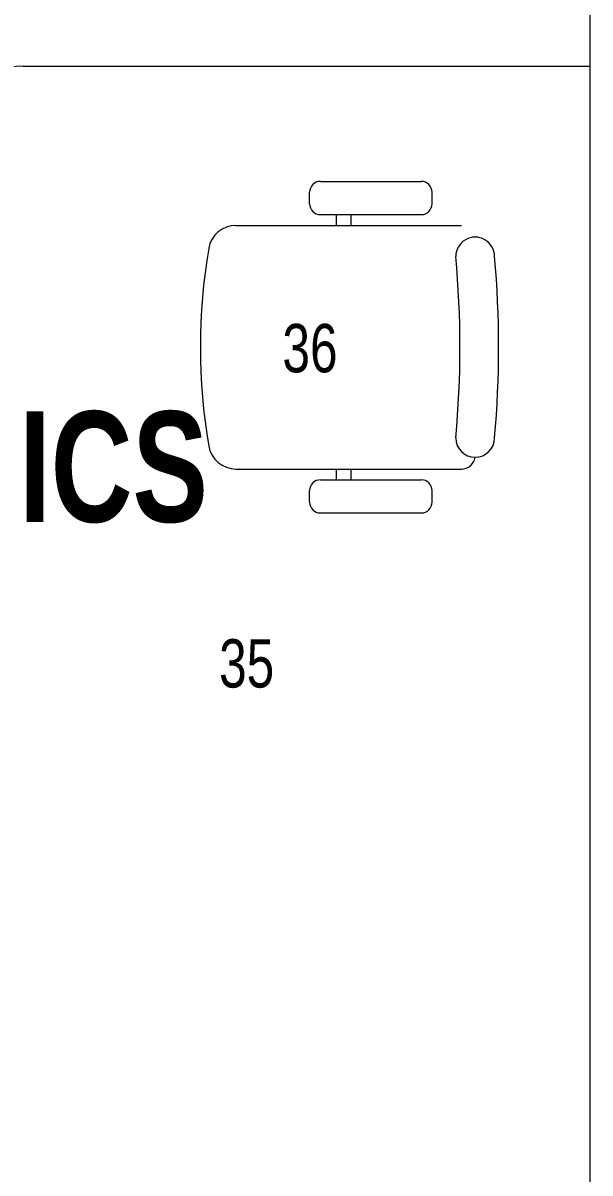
# Model space of a CAD drawing. Header units: millimetres. Extents: x -2143172 to 5255, y -610845 to 279739.
# Drawn here: x -1231917 to -1230891, y -26491 to -24409 of the extents above; entities that cross this region are included whole.
import ezdxf

# ---------------------------------------------------------------- set-up
doc = ezdxf.new("R2010")
doc.units = ezdxf.units.MM
doc.header["$LTSCALE"] = 30
doc.layers.get('0').update_dxf_attribs({"lineweight": 5})
for name, color, linetype, lineweight in [('72_EGR_BASE_TEXT', 7, 'Continuous', 5), ('72_EGR_EQP_TAG', 142, 'Continuous', 5), ('LOADING', 163, 'Continuous', 5), ('NEW', 1, 'Continuous', 5), ('Walls', 32, 'Continuous', 5)]:
    doc.layers.add(name, color=color, linetype=linetype, lineweight=lineweight)
doc.styles.add('X3G_ENTITY_257CFD', font='swisscl.ttf', dxfattribs={"height": 200})
doc.styles.add('X3G_ENTITY_9EC9', font='swisscl.ttf', dxfattribs={"height": 0.2})

# ---------------------------------------------------------------- blocks, each defined once
blk = doc.blocks.new('*X39')
at = {"color": 0}
for p, q in [((5, 3), (5, 3)), ((5, 3), (5, 3)), ((5, 3), (5, 3)), ((5, 3), (5, 3)), ((5, 3), (5, 3)), ((5, 3), (5, 3)), ((5, 3), (5, 3)), ((5, 3), (5, 3)), ((5, 3), (5, 3)), ((5, 3), (5, 3)), ((5, 3), (5, 3)), ((5, 3), (5, 3)), ((5, 3), (5, 3)), ((5, 3), (5, 3)), ((5, 3), (5, 3)), ((5, 3), (5, 3)), ((5, 3), (5, 3)), ((5, 3), (5, 3)), ((5, 3), (5, 3)), ((5, 3), (5, 3)), ((5, 3), (5, 3)), ((5, 3), (5, 3)), ((5, 3), (5, 3)), ((5, 3), (5, 3)), ((5, 3), (5, 3)), ((5, 3), (5, 3)), ((5, 3), (5, 3)), ((5, 3), (5, 3)), ((5, 3), (5, 3)), ((5, 3), (5, 3)), ((5, 3), (5, 3)), ((5, 3), (5, 3)), ((5, 3), (5, 3)), ((5, 3), (5, 3)), ((5, 3), (5, 3)), ((5, 3), (5, 3)), ((5, 3), (5, 3)), ((5, 3), (5, 3)), ((5, 3), (5, 3)), ((5, 3), (5, 3)), ((5, 3), (5, 3)), ((5, 3), (5, 3)), ((5, 3), (5, 3)), ((5, 3), (5, 3)), ((5, 3), (5, 3)), ((5, 3), (5, 3)), ((5, 3), (5, 3)), ((5, 3), (5, 3)), ((5, 3), (5, 3)), ((5, 3), (5, 3)), ((5, 3), (5, 3)), ((5, 3), (5, 3)), ((5, 3), (5, 3)), ((5, 3), (5, 3)), ((5, 3), (5, 3)), ((5, 3), (5, 3)), ((5, 3), (5, 3)), ((5, 3), (5, 3)), ((5, 3), (5, 3)), ((5, 3), (5, 3)), ((5, 3), (5, 3)), ((5, 3), (5, 3)), ((5, 3), (5, 3)), ((5, 3), (5, 3)), ((5, 3), (5, 3)), ((5, 3), (5, 3)), ((6, 3), (5, 3)), ((5, 3), (5, 3)), ((6, 3), (5, 3)), ((5, 3), (5, 3)), ((6, 3), (5, 3)), ((5, 3), (5, 3)), ((6, 3), (5, 3)), ((5, 3), (5, 3)), ((5, 3), (5, 3)), ((5, 3), (5, 3)), ((5, 3), (5, 3)), ((5, 3), (5, 3)), ((5, 3), (5, 3)), ((5, 3), (5, 3)), ((5, 3), (5, 3)), ((5, 3), (5, 3)), ((5, 3), (5, 3)), ((5, 3), (5, 3)), ((5, 3), (5, 3)), ((5, 3), (5, 3)), ((5, 3), (5, 3)), ((5, 3), (5, 3)), ((5, 3), (5, 3)), ((5, 3), (5, 3)), ((5, 3), (5, 3)), ((5, 3), (5, 3)), ((5, 3), (5, 3)), ((5, 3), (5, 3)), ((5, 3), (5, 3)), ((5, 3), (5, 3)), ((6, 3), (6, 3)), ((6, 3), (6, 3)), ((6, 3), (6, 3)), ((6, 3), (6, 3)), ((6, 3), (6, 3)), ((6, 3), (6, 3)), ((6, 3), (6, 3)), ((6, 3), (6, 3)), ((6, 3), (6, 3)), ((6, 3), (6, 3)), ((6, 3), (6, 3)), ((6, 3), (6, 3)), ((6, 3), (6, 3)), ((6, 3), (6, 3)), ((6, 3), (6, 3)), ((6, 3), (6, 3)), ((6, 3), (6, 3)), ((6, 3), (6, 3)), ((6, 3), (6, 3)), ((6, 3), (6, 3)), ((6, 3), (6, 3)), ((6, 3), (6, 3)), ((6, 3), (6, 3)), ((6, 3), (6, 3)), ((6, 3), (6, 3)), ((6, 3), (6, 3)), ((6, 3), (6, 3)), ((6, 3), (6, 3)), ((6, 3), (6, 3)), ((6, 3), (6, 3)), ((6, 3), (6, 3)), ((6, 3), (6, 3)), ((6, 3), (6, 3)), ((6, 3), (6, 3)), ((6, 3), (6, 3)), ((6, 3), (6, 3)), ((6, 3), (6, 3)), ((6, 3), (6, 3)), ((6, 3), (6, 3)), ((6, 3), (6, 3)), ((6, 3), (6, 3)), ((6, 3), (6, 3)), ((6, 3), (6, 3)), ((6, 3), (6, 3)), ((6, 3), (6, 3)), ((6, 3), (6, 3)), ((6, 3), (6, 3)), ((6, 3), (6, 3)), ((6, 3), (6, 3)), ((6, 3), (6, 3)), ((6, 3), (6, 3)), ((6, 3), (6, 3)), ((6, 3), (6, 3)), ((6, 3), (6, 3)), ((6, 3), (6, 3)), ((6, 3), (6, 3)), ((6, 3), (6, 3)), ((6, 3), (6, 3)), ((6, 3), (6, 3)), ((6, 3), (6, 3)), ((6, 3), (6, 3)), ((6, 3), (6, 3)), ((6, 3), (6, 3)), ((6, 3), (6, 3)), ((6, 3), (6, 3)), ((6, 3), (6, 3)), ((6, 3), (6, 3)), ((6, 3), (6, 3)), ((6, 3), (6, 3)), ((6, 3), (6, 3)), ((6, 3), (6, 3)), ((6, 3), (6, 3)), ((6, 3), (6, 3)), ((6, 3), (6, 3)), ((6, 3), (6, 3)), ((6, 3), (6, 3)), ((6, 3), (6, 3)), ((6, 3), (6, 3)), ((6, 3), (6, 3)), ((6, 3), (6, 3)), ((6, 3), (6, 3)), ((6, 3), (6, 3)), ((6, 3), (6, 3)), ((6, 3), (6, 3)), ((6, 3), (6, 3)), ((6, 3), (6, 3)), ((6, 3), (6, 3)), ((6, 3), (6, 3)), ((6, 3), (6, 3)), ((6, 3), (6, 3)), ((6, 3), (6, 3)), ((6, 3), (6, 3)), ((6, 3), (6, 3)), ((6, 3), (6, 3)), ((6, 3), (6, 3)), ((6, 3), (6, 3)), ((6, 3), (6, 3)), ((6, 3), (6, 3)), ((6, 3), (6, 3)), ((6, 3), (6, 3)), ((6, 3), (6, 3)), ((6, 3), (6, 3)), ((6, 3), (6, 3)), ((6, 3), (6, 3)), ((6, 3), (6, 3)), ((6, 3), (6, 3)), ((6, 3), (6, 3)), ((6, 3), (6, 3)), ((6, 3), (6, 3)), ((6, 3), (6, 3)), ((6, 3), (6, 3)), ((6, 3), (6, 3)), ((6, 3), (6, 3)), ((6, 3), (6, 3)), ((6, 3), (6, 3)), ((6, 3), (6, 3)), ((6, 3), (6, 3)), ((6, 3), (6, 3)), ((6, 3), (6, 3)), ((6, 3), (6, 3)), ((6, 3), (6, 3)), ((6, 3), (6, 3)), ((6, 3), (6, 3)), ((6, 3), (6, 3)), ((6, 3), (6, 3)), ((6, 3), (6, 3)), ((6, 3), (6, 3)), ((6, 3), (6, 3)), ((6, 3), (6, 3)), ((6, 3), (6, 3)), ((6, 3), (6, 3)), ((6, 3), (6, 3)), ((6, 3), (6, 3)), ((6, 3), (6, 3)), ((6, 3), (6, 3)), ((6, 3), (6, 3)), ((6, 3), (6, 3)), ((6, 3), (6, 3)), ((6, 3), (6, 3)), ((6, 3), (6, 3)), ((6, 3), (6, 3)), ((6, 3), (6, 3)), ((6, 3), (6, 3)), ((6, 3), (6, 3)), ((6, 3), (6, 3)), ((6, 3), (6, 3)), ((6, 3), (6, 3)), ((6, 3), (6, 3)), ((6, 3), (6, 3)), ((6, 3), (6, 3)), ((6, 3), (6, 3)), ((6, 3), (6, 3)), ((6, 3), (6, 3)), ((6, 3), (6, 3)), ((6, 3), (6, 3)), ((6, 3), (6, 3)), ((6, 3), (6, 3)), ((6, 3), (6, 3)), ((6, 3), (6, 3)), ((6, 3), (6, 3)), ((6, 3), (6, 3)), ((6, 3), (6, 3)), ((6, 3), (6, 3)), ((6, 3), (6, 3)), ((6, 3), (6, 3)), ((6, 3), (6, 3)), ((6, 3), (6, 3)), ((6, 3), (6, 3)), ((6, 3), (6, 3)), ((6, 3), (6, 3)), ((6, 3), (6, 3)), ((6, 3), (6, 3)), ((6, 3), (6, 3)), ((6, 3), (6, 3)), ((6, 3), (6, 3)), ((6, 3), (6, 3)), ((6, 3), (6, 3)), ((6, 3), (6, 3)), ((6, 3), (6, 3)), ((6, 3), (6, 3)), ((6, 3), (6, 3)), ((6, 3), (6, 3)), ((6, 3), (6, 3)), ((6, 3), (6, 3)), ((6, 3), (6, 3)), ((6, 3), (6, 3)), ((6, 3), (6, 3)), ((6, 3), (6, 3)), ((6, 3), (6, 3)), ((6, 3), (6, 3)), ((6, 3), (6, 3)), ((6, 3), (6, 3)), ((6, 3), (6, 3)), ((6, 3), (6, 3)), ((6, 3), (6, 3)), ((6, 3), (6, 3)), ((6, 3), (6, 3)), ((6, 3), (6, 3)), ((6, 3), (6, 3)), ((6, 3), (6, 3)), ((6, 3), (6, 3)), ((6, 3), (6, 3)), ((6, 3), (6, 3)), ((6, 3), (6, 3)), ((6, 3), (5, 3)), ((6, 3), (5, 3)), ((6, 3), (5, 3)), ((6, 3), (5, 3)), ((6, 3), (5, 3)), ((6, 3), (6, 3)), ((6, 3), (6, 3)), ((6, 3), (6, 3)), ((6, 3), (6, 3)), ((6, 3), (6, 3)), ((6, 3), (6, 3)), ((6, 3), (6, 3)), ((6, 3), (6, 3)), ((6, 3), (6, 3)), ((6, 3), (6, 3)), ((6, 3), (6, 3)), ((6, 3), (6, 3)), ((6, 3), (6, 3)), ((6, 3), (6, 3)), ((6, 3), (6, 3)), ((6, 3), (6, 3)), ((6, 3), (6, 3)), ((6, 3), (6, 3)), ((6, 3), (6, 3)), ((6, 3), (6, 3)), ((6, 3), (6, 3)), ((6, 3), (6, 3)), ((6, 3), (6, 3)), ((6, 3), (6, 3)), ((6, 3), (6, 3)), ((6, 3), (6, 3)), ((6, 3), (6, 3)), ((6, 3), (6, 3)), ((6, 3), (6, 3)), ((6, 3), (6, 3)), ((6, 3), (6, 3)), ((6, 3), (6, 3)), ((6, 3), (6, 3)), ((6, 3), (6, 3)), ((6, 3), (6, 3)), ((6, 3), (6, 3)), ((6, 3), (6, 3)), ((6, 3), (6, 3)), ((6, 3), (6, 3)), ((6, 3), (6, 3)), ((6, 3), (6, 3)), ((6, 3), (6, 3)), ((6, 3), (6, 3)), ((6, 3), (6, 3)), ((6, 3), (6, 3)), ((6, 3), (6, 3)), ((6, 3), (6, 3)), ((6, 3), (6, 3)), ((6, 3), (6, 3)), ((6, 3), (6, 3)), ((6, 3), (6, 3)), ((6, 3), (6, 3)), ((6, 3), (6, 3)), ((6, 3), (6, 3)), ((6, 3), (6, 3)), ((6, 3), (6, 3)), ((6, 3), (6, 3)), ((6, 3), (6, 3)), ((6, 3), (6, 3)), ((6, 3), (6, 3)), ((6, 3), (6, 3)), ((6, 3), (6, 3)), ((6, 3), (6, 3)), ((6, 3), (6, 3)), ((6, 3), (6, 3)), ((6, 3), (6, 3)), ((6, 3), (6, 3)), ((6, 3), (6, 3)), ((6, 3), (6, 3)), ((6, 3), (6, 3)), ((6, 3), (6, 3)), ((6, 3), (6, 3)), ((6, 3), (6, 3)), ((6, 3), (6, 3)), ((6, 3), (6, 3)), ((6, 3), (6, 3)), ((6, 3), (6, 3)), ((6, 3), (6, 3)), ((6, 3), (6, 3)), ((6, 3), (6, 3)), ((6, 3), (6, 3)), ((6, 3), (6, 3)), ((6, 3), (6, 3)), ((6, 3), (6, 3)), ((6, 3), (6, 3)), ((6, 3), (6, 3)), ((6, 3), (6, 3)), ((6, 3), (6, 3)), ((6, 3), (6, 3)), ((6, 3), (6, 3)), ((6, 3), (6, 3)), ((6, 3), (6, 3)), ((6, 3), (6, 3)), ((6, 3), (6, 3)), ((6, 3), (6, 3)), ((6, 3), (6, 3)), ((6, 3), (6, 3)), ((6, 3), (6, 3)), ((6, 3), (6, 3)), ((6, 3), (6, 3)), ((6, 3), (6, 3)), ((6, 3), (6, 3)), ((6, 3), (6, 3)), ((6, 3), (6, 3)), ((6, 3), (6, 3)), ((6, 3), (6, 3)), ((6, 3), (6, 3)), ((6, 3), (6, 3)), ((6, 3), (6, 3)), ((6, 3), (6, 3)), ((6, 3), (6, 3)), ((6, 3), (6, 3)), ((6, 3), (6, 3)), ((6, 3), (6, 3)), ((6, 3), (6, 3)), ((6, 3), (6, 3)), ((6, 3), (6, 3)), ((6, 3), (6, 3)), ((6, 3), (6, 3)), ((6, 3), (6, 3)), ((6, 3), (6, 3)), ((6, 3), (6, 3)), ((6, 3), (6, 3)), ((6, 3), (6, 3)), ((6, 3), (6, 3)), ((6, 3), (6, 3)), ((6, 3), (6, 3)), ((6, 3), (6, 3)), ((6, 3), (6, 3)), ((6, 3), (6, 3)), ((6, 3), (6, 3)), ((6, 3), (6, 3)), ((6, 3), (6, 3)), ((6, 3), (6, 3)), ((6, 3), (6, 3)), ((6, 3), (6, 3)), ((6, 3), (6, 3)), ((6, 3), (6, 3)), ((6, 3), (6, 3)), ((6, 3), (6, 3)), ((6, 3), (6, 3)), ((6, 3), (6, 3)), ((6, 3), (6, 3)), ((6, 3), (6, 3)), ((6, 3), (6, 3)), ((6, 3), (6, 3)), ((6, 3), (6, 3)), ((6, 3), (6, 3)), ((6, 3), (6, 3)), ((6, 3), (6, 3)), ((6, 3), (6, 3)), ((6, 3), (6, 3)), ((6, 3), (6, 3)), ((6, 3), (6, 3)), ((6, 3), (6, 3)), ((6, 3), (6, 3)), ((6, 3), (6, 3)), ((6, 3), (6, 3)), ((6, 3), (6, 3)), ((6, 3), (6, 3)), ((6, 3), (6, 3)), ((6, 3), (6, 3)), ((6, 3), (6, 3)), ((6, 3), (6, 3)), ((6, 3), (6, 3)), ((6, 3), (6, 3)), ((6, 3), (6, 3)), ((6, 3), (6, 3)), ((6, 3), (6, 3)), ((6, 3), (6, 3)), ((6, 3), (6, 3)), ((6, 3), (6, 3)), ((6, 3), (6, 3)), ((6, 3), (6, 3)), ((6, 3), (6, 3)), ((6, 3), (6, 3)), ((6, 3), (6, 3)), ((6, 3), (6, 3)), ((6, 3), (6, 3)), ((6, 3), (6, 3)), ((6, 3), (6, 3)), ((6, 3), (6, 3)), ((6, 3), (6, 3)), ((6, 3), (6, 3)), ((6, 3), (6, 3)), ((6, 3), (6, 3)), ((6, 3), (6, 3)), ((6, 3), (6, 3)), ((6, 3), (6, 3)), ((6, 3), (6, 3)), ((6, 3), (6, 3)), ((6, 3), (6, 3)), ((6, 3), (6, 3)), ((6, 3), (6, 3)), ((6, 3), (6, 3)), ((6, 3), (6, 3)), ((6, 3), (6, 3)), ((6, 3), (6, 3)), ((6, 3), (6, 3)), ((6, 3), (6, 3)), ((6, 3), (6, 3)), ((6, 3), (6, 3)), ((6, 3), (6, 3)), ((6, 3), (6, 3)), ((6, 3), (6, 3)), ((6, 3), (6, 3)), ((6, 3), (6, 3)), ((6, 3), (6, 3)), ((6, 3), (6, 3)), ((6, 3), (6, 3)), ((6, 3), (6, 3)), ((6, 3), (6, 3)), ((6, 3), (6, 3)), ((6, 3), (6, 3)), ((6, 3), (6, 3)), ((6, 3), (6, 3)), ((6, 3), (6, 3)), ((6, 3), (6, 3)), ((6, 3), (6, 3)), ((6, 3), (6, 3)), ((6, 3), (6, 3)), ((6, 3), (6, 3)), ((6, 3), (6, 3)), ((6, 3), (6, 3)), ((6, 3), (6, 3)), ((6, 3), (6, 3)), ((6, 3), (6, 3)), ((6, 3), (6, 3)), ((6, 3), (6, 3)), ((6, 3), (6, 3)), ((6, 3), (6, 3)), ((6, 3), (6, 3)), ((6, 3), (6, 3)), ((6, 3), (6, 3)), ((6, 3), (6, 3)), ((6, 3), (6, 3)), ((6, 3), (6, 3)), ((6, 3), (6, 3)), ((6, 3), (6, 3)), ((6, 3), (6, 3)), ((6, 3), (6, 3)), ((6, 3), (6, 3)), ((6, 3), (6, 3)), ((6, 3), (6, 3)), ((6, 3), (6, 3)), ((6, 3), (6, 3)), ((6, 3), (6, 3)), ((6, 3), (6, 3)), ((6, 3), (6, 3)), ((6, 3), (6, 3)), ((6, 3), (6, 3)), ((6, 3), (6, 3)), ((6, 3), (6, 3)), ((6, 3), (6, 3)), ((6, 3), (6, 3)), ((6, 3), (6, 3)), ((6, 3), (6, 3)), ((6, 3), (6, 3)), ((6, 3), (6, 3)), ((6, 3), (6, 3)), ((6, 3), (6, 3)), ((6, 3), (6, 3)), ((6, 3), (6, 3)), ((6, 3), (6, 3)), ((6, 3), (6, 3)), ((6, 3), (6, 3)), ((6, 3), (6, 3)), ((6, 3), (6, 3)), ((6, 3), (6, 3)), ((6, 3), (6, 3)), ((6, 3), (6, 3)), ((6, 3), (6, 3)), ((6, 3), (6, 3)), ((6, 3), (6, 3)), ((6, 3), (6, 3)), ((6, 3), (6, 3)), ((6, 3), (6, 3)), ((6, 3), (6, 3)), ((6, 3), (6, 3)), ((6, 3), (6, 3)), ((6, 3), (6, 3)), ((6, 3), (6, 3)), ((6, 3), (6, 3)), ((6, 3), (6, 3)), ((6, 3), (6, 3)), ((6, 3), (6, 3)), ((6, 3), (6, 3)), ((6, 3), (6, 3)), ((6, 3), (6, 3)), ((6, 3), (6, 3)), ((6, 3), (6, 3)), ((6, 3), (6, 3)), ((6, 3), (6, 3)), ((6, 3), (6, 3)), ((6, 3), (6, 3)), ((6, 3), (6, 3)), ((6, 3), (6, 3)), ((6, 3), (6, 3)), ((6, 3), (6, 3)), ((6, 3), (6, 3)), ((6, 3), (6, 3)), ((6, 3), (6, 3)), ((6, 3), (6, 3)), ((6, 3), (6, 3)), ((6, 3), (6, 3)), ((6, 3), (6, 3)), ((6, 3), (6, 3)), ((6, 3), (6, 3)), ((6, 3), (6, 3)), ((6, 3), (6, 3)), ((6, 3), (6, 3)), ((6, 3), (6, 3)), ((6, 3), (6, 3)), ((6, 3), (6, 3)), ((6, 3), (6, 3)), ((6, 3), (6, 3)), ((6, 3), (6, 3))]:
    blk.add_line(p, q, dxfattribs=at)
blk = doc.blocks.new('*X40')
at = {"color": 0}
for p, q in [((13, 1), (13, 1)), ((13, 1), (13, 1)), ((13, 1), (13, 1)), ((13, 1), (13, 1)), ((13, 1), (13, 1)), ((13, 1), (13, 1)), ((13, 1), (13, 1)), ((13, 1), (13, 1)), ((13, 1), (13, 1)), ((13, 1), (13, 1)), ((13, 1), (13, 1)), ((13, 1), (13, 1)), ((13, 1), (13, 1)), ((13, 1), (13, 1)), ((13, 1), (13, 1)), ((13, 1), (14, 1)), ((13, 1), (14, 1)), ((13, 1), (14, 1)), ((13, 1), (13, 1)), ((13, 1), (13, 1)), ((13, 1), (13, 1)), ((13, 1), (13, 1)), ((13, 1), (13, 1)), ((13, 1), (13, 1)), ((13, 1), (13, 1)), ((13, 1), (13, 1)), ((13, 1), (13, 1)), ((13, 1), (13, 1)), ((13, 1), (13, 1)), ((13, 1), (13, 1)), ((13, 1), (13, 1)), ((13, 1), (13, 1)), ((13, 1), (13, 1)), ((13, 1), (13, 1)), ((13, 1), (13, 1)), ((13, 1), (13, 1)), ((13, 1), (13, 1)), ((13, 1), (13, 1)), ((13, 1), (13, 1)), ((13, 1), (13, 1)), ((13, 1), (13, 1)), ((13, 1), (13, 1)), ((13, 1), (13, 1)), ((13, 1), (13, 1)), ((13, 1), (13, 1)), ((13, 1), (13, 1)), ((13, 1), (13, 1)), ((13, 1), (13, 1)), ((13, 1), (13, 1)), ((13, 1), (13, 1)), ((13, 1), (13, 1)), ((13, 1), (13, 1)), ((13, 1), (13, 1)), ((13, 1), (13, 1)), ((13, 1), (13, 1)), ((13, 1), (13, 1)), ((13, 1), (13, 1)), ((13, 1), (13, 1)), ((13, 1), (13, 1)), ((13, 1), (13, 1)), ((13, 1), (13, 1)), ((13, 1), (13, 1)), ((13, 1), (13, 1)), ((13, 1), (13, 1)), ((13, 1), (13, 1)), ((13, 1), (13, 1)), ((13, 1), (13, 1)), ((13, 1), (13, 1)), ((13, 1), (13, 1)), ((13, 1), (13, 1)), ((13, 1), (13, 1)), ((13, 1), (13, 1)), ((13, 1), (13, 1)), ((13, 1), (13, 1)), ((13, 1), (13, 1)), ((13, 1), (13, 1)), ((13, 1), (13, 1)), ((13, 1), (13, 1)), ((13, 1), (13, 1)), ((13, 1), (13, 1)), ((13, 1), (13, 1)), ((13, 1), (13, 1)), ((13, 1), (13, 1)), ((13, 1), (13, 1)), ((13, 1), (13, 1)), ((13, 1), (13, 1)), ((13, 1), (13, 1)), ((13, 1), (13, 1)), ((13, 1), (13, 1)), ((13, 1), (13, 1)), ((13, 1), (13, 1)), ((13, 1), (13, 1)), ((13, 1), (13, 1)), ((13, 1), (13, 1)), ((13, 1), (13, 1)), ((13, 1), (13, 1)), ((13, 1), (13, 1)), ((13, 1), (13, 1)), ((13, 1), (13, 1)), ((13, 1), (13, 1)), ((13, 1), (13, 1)), ((13, 1), (13, 1)), ((13, 1), (13, 1)), ((13, 1), (13, 1)), ((13, 1), (13, 1)), ((13, 1), (13, 1)), ((13, 1), (13, 1)), ((13, 1), (13, 1)), ((13, 1), (13, 1)), ((13, 1), (13, 1)), ((13, 1), (13, 1)), ((13, 1), (13, 1)), ((13, 1), (13, 1)), ((13, 1), (13, 1)), ((13, 1), (13, 1)), ((13, 1), (13, 1)), ((13, 1), (13, 1)), ((13, 1), (13, 1)), ((13, 1), (13, 1)), ((13, 1), (13, 1)), ((13, 1), (13, 1)), ((13, 1), (13, 1)), ((13, 1), (13, 1)), ((13, 1), (14, 1)), ((13, 0), (13, 0)), ((13, 0), (13, 0)), ((13, 0), (13, 0)), ((13, 0), (13, 0)), ((13, 0), (13, 0)), ((13, 0), (13, 0)), ((13, 0), (13, 0)), ((13, 0), (13, 0)), ((13, 0), (13, 0)), ((13, 0), (13, 0)), ((13, 0), (13, 0)), ((13, 0), (13, 0)), ((13, 0), (13, 0)), ((13, 0), (13, 0)), ((13, 0), (13, 0)), ((13, 0), (13, 0)), ((13, 0), (13, 0)), ((13, 0), (13, 0)), ((13, 0), (13, 0)), ((13, 0), (13, 0)), ((13, 0), (13, 0)), ((13, 0), (13, 0)), ((13, 0), (13, 0)), ((13, 0), (13, 0)), ((13, 0), (13, 0)), ((13, 0), (13, 0)), ((13, 0), (13, 0)), ((13, 0), (13, 0)), ((13, 0), (13, 0)), ((13, 0), (13, 0)), ((13, 0), (13, 0)), ((13, 0), (13, 0)), ((13, 0), (13, 0)), ((13, 0), (13, 0)), ((13, 0), (13, 0)), ((13, 0), (13, 0)), ((13, 0), (13, 0)), ((13, 0), (13, 0)), ((13, 0), (13, 0)), ((13, 0), (13, 0)), ((13, 0), (13, 0)), ((13, 0), (13, 0)), ((13, 0), (13, 0)), ((13, 0), (13, 0)), ((13, 0), (13, 0)), ((13, 0), (13, 0)), ((13, 0), (13, 0)), ((13, 0), (13, 0)), ((13, 0), (14, 0)), ((13, 0), (14, 0)), ((13, 0), (13, 0)), ((13, 0), (14, 0)), ((14, 1), (14, 1)), ((14, 1), (14, 1)), ((14, 1), (14, 1)), ((14, 1), (14, 1)), ((14, 1), (14, 1)), ((14, 1), (14, 1)), ((14, 1), (14, 1)), ((14, 1), (14, 1)), ((14, 1), (14, 1)), ((14, 1), (14, 1)), ((14, 1), (14, 1)), ((14, 1), (14, 1)), ((14, 1), (14, 1)), ((14, 1), (14, 1)), ((14, 1), (14, 1)), ((14, 1), (14, 1)), ((14, 1), (14, 1)), ((14, 1), (14, 1)), ((14, 1), (14, 1)), ((14, 1), (14, 1)), ((14, 1), (14, 1)), ((14, 1), (14, 1)), ((14, 1), (14, 1)), ((14, 1), (14, 1)), ((14, 1), (14, 1)), ((14, 1), (14, 1)), ((14, 1), (14, 1)), ((14, 1), (14, 1)), ((14, 1), (14, 1)), ((14, 1), (14, 1)), ((14, 1), (14, 1)), ((14, 1), (14, 1)), ((14, 1), (14, 1)), ((14, 1), (14, 1)), ((14, 1), (14, 1)), ((14, 1), (14, 1)), ((14, 1), (14, 1)), ((14, 1), (14, 1)), ((14, 1), (14, 1)), ((14, 1), (14, 1)), ((14, 1), (14, 1)), ((14, 1), (14, 1)), ((14, 1), (14, 1)), ((14, 1), (14, 1)), ((14, 1), (14, 1)), ((14, 1), (14, 1)), ((14, 1), (14, 1)), ((14, 1), (14, 1)), ((14, 1), (14, 1)), ((14, 1), (14, 1)), ((14, 1), (14, 1)), ((14, 1), (14, 1)), ((14, 1), (14, 1)), ((14, 1), (14, 1)), ((14, 1), (14, 1)), ((14, 1), (14, 1)), ((14, 1), (14, 1)), ((14, 1), (14, 1)), ((14, 1), (14, 1)), ((14, 1), (14, 1)), ((14, 1), (14, 1)), ((14, 1), (14, 1)), ((14, 1), (14, 1)), ((14, 1), (14, 1)), ((14, 1), (14, 1)), ((14, 1), (14, 1)), ((14, 1), (14, 1)), ((14, 1), (14, 1)), ((14, 1), (14, 1)), ((14, 1), (14, 1)), ((14, 1), (14, 1)), ((14, 1), (14, 1)), ((14, 1), (14, 1)), ((14, 1), (14, 1)), ((14, 1), (14, 1)), ((14, 1), (14, 1)), ((14, 1), (14, 1)), ((14, 1), (14, 1)), ((14, 1), (14, 1)), ((14, 1), (14, 1)), ((14, 1), (14, 1)), ((14, 1), (14, 1)), ((14, 1), (14, 1)), ((14, 1), (14, 1)), ((14, 1), (14, 1)), ((14, 1), (14, 1)), ((14, 1), (14, 1)), ((14, 1), (14, 1)), ((14, 1), (14, 1)), ((14, 1), (14, 1)), ((14, 1), (14, 1)), ((14, 1), (14, 1)), ((14, 1), (14, 1)), ((14, 1), (14, 1)), ((14, 0), (14, 0)), ((14, 0), (14, 0)), ((14, 0), (14, 0)), ((14, 0), (14, 0)), ((14, 0), (14, 0)), ((14, 0), (14, 0)), ((14, 0), (14, 0)), ((14, 0), (14, 0)), ((14, 0), (14, 0)), ((14, 0), (14, 0)), ((14, 0), (14, 0)), ((14, 0), (14, 0)), ((14, 0), (14, 0)), ((14, 0), (14, 0)), ((14, 0), (14, 0)), ((14, 0), (14, 0)), ((14, 0), (14, 0)), ((14, 0), (14, 0)), ((14, 0), (14, 0)), ((14, 0), (14, 0)), ((14, 0), (14, 0)), ((14, 0), (14, 0)), ((14, 0), (14, 0)), ((14, 0), (14, 0)), ((14, 0), (14, 0)), ((14, 0), (14, 0)), ((14, 0), (14, 0)), ((14, 0), (14, 0)), ((14, 0), (14, 0)), ((14, 0), (14, 0)), ((14, 0), (14, 0)), ((14, 0), (14, 0)), ((14, 0), (14, 0)), ((14, 0), (14, 0)), ((14, 0), (14, 0)), ((14, 0), (14, 0)), ((14, 0), (14, 0)), ((14, 0), (14, 0)), ((14, 0), (14, 0)), ((14, 0), (14, 0)), ((14, 0), (14, 0)), ((14, 0), (14, 0)), ((14, 0), (14, 0)), ((14, 0), (14, 0)), ((14, 0), (14, 0)), ((14, 0), (14, 0)), ((14, 0), (14, 0)), ((14, 0), (14, 0)), ((13, 0), (13, 0)), ((13, 0), (14, 0)), ((13, 0), (13, 0)), ((13, 0), (14, 0)), ((13, 0), (13, 0)), ((13, 0), (14, 0)), ((13, 0), (13, 0)), ((13, 0), (13, 0)), ((13, 0), (13, 0)), ((13, 0), (13, 0)), ((13, 0), (14, 0)), ((13, 0), (13, 0)), ((13, 0), (14, 0)), ((13, 0), (13, 0)), ((13, 0), (14, 0)), ((13, 0), (13, 0)), ((13, 0), (14, 0)), ((13, 0), (13, 0)), ((13, 0), (14, 0)), ((13, 0), (13, 0)), ((13, 0), (14, 0)), ((13, 0), (13, 0)), ((13, 0), (14, 0)), ((13, 0), (13, 0)), ((13, 0), (13, 0)), ((13, 0), (13, 0)), ((13, 0), (14, 0)), ((13, 0), (13, 0)), ((13, 0), (14, 0)), ((13, 0), (13, 0)), ((13, 0), (14, 0)), ((13, 0), (13, 0)), ((13, 0), (14, 0)), ((13, 0), (13, 0)), ((13, 0), (13, 0)), ((13, 0), (13, 0)), ((13, 0), (13, 0)), ((13, 0), (13, 0)), ((13, 0), (13, 0)), ((13, 0), (13, 0)), ((13, 0), (13, 0)), ((13, 0), (13, 0)), ((13, 0), (13, 0)), ((13, 0), (13, 0)), ((13, 0), (13, 0)), ((13, 0), (13, 0)), ((13, 0), (13, 0)), ((13, 0), (13, 0)), ((13, 0), (13, 0)), ((13, 0), (13, 0)), ((13, 0), (13, 0)), ((13, 0), (13, 0)), ((13, 0), (13, 0)), ((13, 0), (13, 0)), ((13, 0), (13, 0)), ((13, 0), (13, 0)), ((13, 0), (13, 0)), ((13, 0), (13, 0)), ((13, 0), (13, 0)), ((13, 0), (13, 0)), ((13, 0), (13, 0)), ((13, 0), (13, 0)), ((13, 0), (13, 0)), ((13, 0), (13, 0)), ((13, -1), (13, -1)), ((13, -1), (13, -1)), ((13, -1), (13, -1)), ((13, -1), (13, -1)), ((13, -1), (13, -1)), ((13, -1), (14, -1)), ((13, -1), (13, -1)), ((14, 0), (14, 0)), ((14, 0), (14, 0)), ((14, 0), (14, 0)), ((14, 0), (14, 0)), ((14, 0), (14, 0)), ((14, 0), (14, 0)), ((14, 0), (14, 0)), ((14, 0), (14, 0)), ((14, 0), (14, 0)), ((14, 0), (14, 0)), ((14, 0), (14, 0)), ((14, 0), (14, 0)), ((14, 0), (14, 0)), ((14, 0), (14, 0)), ((14, 0), (14, 0)), ((13, 0), (14, 0)), ((14, 0), (14, 0)), ((14, 0), (14, 0)), ((14, 0), (14, 0)), ((14, 0), (14, 0)), ((14, 0), (14, 0)), ((14, 0), (14, 0)), ((14, 0), (14, 0)), ((14, 0), (14, 0)), ((14, 0), (14, 0)), ((14, 0), (14, 0)), ((14, 0), (14, 0)), ((14, 0), (14, 0)), ((14, 0), (14, 0)), ((14, 0), (14, 0)), ((14, 0), (14, 0)), ((14, 0), (14, 0)), ((14, 0), (14, 0)), ((14, 0), (14, 0)), ((14, 0), (14, 0)), ((14, 0), (14, 0)), ((14, 0), (14, 0)), ((14, 0), (14, 0)), ((14, 0), (14, 0)), ((14, 0), (14, 0)), ((14, 0), (14, 0)), ((14, 0), (14, 0)), ((14, 0), (14, 0)), ((14, 0), (14, 0)), ((14, 0), (14, 0)), ((14, 0), (14, 0)), ((14, 0), (14, 0)), ((14, 0), (14, 0)), ((14, 0), (14, 0)), ((14, 0), (14, 0)), ((14, -1), (14, -1)), ((14, -1), (14, -1)), ((14, -1), (14, -1)), ((14, -1), (14, -1)), ((14, -1), (14, -1))]:
    blk.add_line(p, q, dxfattribs=at)
blk = doc.blocks.new('GF21018-P')
at = {"color": 0}
for p, q in [((-0.2207, 0.4756), (-0.2207, 0.0675)), ((0.2205, 0.4756), (0.2205, 0.0675)), ((-0.2806, 0.3422), (-0.2598, 0.3422)), ((0.2596, 0.3422), (0.2804, 0.3422)), ((-0.3002, 0.3226), (-0.3002, 0.14)), ((-0.2402, 0.3226), (-0.2402, 0.14)), ((0.24, 0.3226), (0.24, 0.14)), ((0.3, 0.3226), (0.3, 0.14)), ((-0.2402, 0.2937), (-0.2207, 0.2937)), ((0.2205, 0.2937), (0.24, 0.2937)), ((-0.2402, 0.2671), (-0.2207, 0.2671)), ((0.2205, 0.2671), (0.24, 0.2671)), ((-0.2806, 0.1204), (-0.2598, 0.1204)), ((0.2596, 0.1204), (0.2804, 0.1204))]:
    blk.add_line(p, q, dxfattribs=at)
for points in [[(0.24, 0.2937), (0.24, 0.2937), (0.24, 0.2937), (0.24, 0.2937), (0.24, 0.2937), (0.24, 0.2937), (0.24, 0.2937), (0.24, 0.2937), (0.24, 0.2937), (0.24, 0.2937), (0.24, 0.2937), (0.24, 0.2937), (0.24, 0.2937), (0.24, 0.2937), (0.24, 0.2937), (0.24, 0.2937), (0.24, 0.2937), (0.24, 0.2937), (0.24, 0.2937), (0.24, 0.2937), (0.24, 0.2937), (0.24, 0.2937), (0.24, 0.2937), (0.24, 0.2937), (0.24, 0.2937), (0.24, 0.2937), (0.24, 0.2937), (0.24, 0.2937), (0.24, 0.2937), (0.24, 0.2937), (0.24, 0.2937), (0.24, 0.2937), (0.24, 0.2937), (0.24, 0.2937), (0.24, 0.2937), (0.24, 0.2937), (0.24, 0.2937), (0.24, 0.2937), (0.24, 0.2937), (0.24, 0.2937), (0.24, 0.2937), (0.24, 0.2937), (0.24, 0.2937), (0.24, 0.2937), (0.24, 0.2937), (0.24, 0.2937), (0.24, 0.2937), (0.24, 0.2937), (0.24, 0.2937), (0.24, 0.2937), (0.24, 0.2937), (0.24, 0.2937), (0.24, 0.2937), (0.24, 0.2937), (0.24, 0.2937), (0.24, 0.2937), (0.24, 0.2937), (0.24, 0.2937), (0.24, 0.2937), (0.24, 0.2937), (0.24, 0.2937), (0.24, 0.2937), (0.24, 0.2937), (0.24, 0.2937), (0.24, 0.2937), (0.24, 0.2937), (0.24, 0.2937), (0.24, 0.2937), (0.24, 0.2937), (0.24, 0.2937), (0.24, 0.2937), (0.24, 0.2937), (0.24, 0.2937), (0.24, 0.2937), (0.24, 0.2937), (0.24, 0.2937), (0.24, 0.2937), (0.24, 0.2937), (0.24, 0.2937), (0.24, 0.2937), (0.24, 0.2937), (0.24, 0.2937), (0.24, 0.2937), (0.24, 0.2937), (0.24, 0.2937), (0.24, 0.2937), (0.24, 0.2937), (0.24, 0.2937), (0.24, 0.2937), (0.24, 0.2937), (0.24, 0.2937), (0.24, 0.2937), (0.24, 0.2937), (0.24, 0.2937), (0.24, 0.2937), (0.24, 0.2937), (0.24, 0.2937), (0.24, 0.2937), (0.24, 0.2937), (0.24, 0.2937), (0.24, 0.2937), (0.24, 0.2937), (0.24, 0.2937), (0.24, 0.2937), (0.24, 0.2937), (0.24, 0.2937), (0.24, 0.2937), (0.24, 0.2937), (0.24, 0.2937), (0.24, 0.2937), (0.24, 0.2937), (0.24, 0.2937), (0.24, 0.2937), (0.24, 0.2937), (0.24, 0.2937), (0.24, 0.2937), (0.24, 0.2937), (0.24, 0.2937), (0.24, 0.2937), (0.24, 0.2937), (0.24, 0.2937), (0.24, 0.2937), (0.24, 0.2937), (0.24, 0.2937), (0.24, 0.2937), (0.24, 0.2937), (0.24, 0.2937), (0.24, 0.2937), (0.24, 0.2937), (0.24, 0.2937), (0.24, 0.2937), (0.24, 0.2937), (0.24, 0.2937), (0.24, 0.2937), (0.24, 0.2937), (0.24, 0.2937), (0.24, 0.2937), (0.24, 0.2937), (0.24, 0.2937), (0.24, 0.2937), (0.24, 0.2937), (0.24, 0.2937), (0.24, 0.2937), (0.24, 0.2937), (0.24, 0.2937), (0.24, 0.2937), (0.24, 0.2937), (0.24, 0.2937), (0.24, 0.2937), (0.24, 0.2937), (0.24, 0.2937), (0.24, 0.2937), (0.24, 0.2937), (0.24, 0.2937), (0.24, 0.2937), (0.24, 0.2937), (0.24, 0.2937), (0.24, 0.2937), (0.24, 0.2937), (0.24, 0.2937), (0.24, 0.2937), (0.24, 0.2937), (0.24, 0.2937), (0.24, 0.2937), (0.24, 0.2937), (0.24, 0.2937), (0.24, 0.2937), (0.24, 0.2937), (0.24, 0.2937), (0.24, 0.2937), (0.24, 0.2937), (0.24, 0.2937), (0.24, 0.2937), (0.24, 0.2937), (0.24, 0.2937), (0.24, 0.2937), (0.24, 0.2937), (0.24, 0.2937), (0.24, 0.2937), (0.24, 0.2937), (0.24, 0.2937), (0.24, 0.2937), (0.24, 0.2937), (0.24, 0.2937), (0.24, 0.2937), (0.24, 0.2937), (0.24, 0.2937), (0.24, 0.2937), (0.24, 0.2937), (0.24, 0.2937), (0.24, 0.2937), (0.24, 0.2937), (0.24, 0.2937), (0.24, 0.2937), (0.24, 0.2937), (0.24, 0.2937), (0.24, 0.2937), (0.24, 0.2937), (0.24, 0.2937), (0.24, 0.2937), (0.24, 0.2937), (0.24, 0.2937), (0.24, 0.2937), (0.24, 0.2937), (0.24, 0.2937), (0.24, 0.2937), (0.24, 0.2937), (0.24, 0.2937), (0.24, 0.2937), (0.24, 0.2937), (0.24, 0.2937), (0.24, 0.2937), (0.24, 0.2937), (0.24, 0.2937), (0.24, 0.2937), (0.24, 0.2937), (0.24, 0.2937), (0.24, 0.2937), (0.24, 0.2937), (0.24, 0.2937), (0.24, 0.2937), (0.24, 0.2937), (0.24, 0.2937), (0.24, 0.2937), (0.24, 0.2937), (0.24, 0.2937), (0.24, 0.2937), (0.24, 0.2937), (0.24, 0.2937), (0.24, 0.2937), (0.24, 0.2937), (0.24, 0.2937), (0.24, 0.2937), (0.24, 0.2937), (0.24, 0.2937), (0.24, 0.2937), (0.24, 0.2937), (0.24, 0.2937), (0.24, 0.2937), (0.24, 0.2937), (0.24, 0.2937), (0.24, 0.2937), (0.24, 0.2937), (0.24, 0.2937), (0.24, 0.2937), (0.24, 0.2937), (0.24, 0.2937), (0.24, 0.2937), (0.24, 0.2937), (0.24, 0.2937), (0.24, 0.2937), (0.24, 0.2937), (0.24, 0.2937), (0.24, 0.2937), (0.24, 0.2937), (0.24, 0.2937), (0.24, 0.2937), (0.24, 0.2937), (0.24, 0.2937), (0.24, 0.2937), (0.24, 0.2937), (0.24, 0.2937), (0.24, 0.2937), (0.24, 0.2937), (0.24, 0.2937), (0.24, 0.2937), (0.24, 0.2937), (0.24, 0.2937), (0.24, 0.2937), (0.24, 0.2937), (0.24, 0.2937), (0.24, 0.2937), (0.24, 0.2937), (0.24, 0.2937), (0.24, 0.2937), (0.24, 0.2937), (0.24, 0.2937)], [(0.24, 0.2937), (0.24, 0.2937), (0.24, 0.2937), (0.24, 0.2937), (0.24, 0.2937), (0.24, 0.2937), (0.24, 0.2937), (0.24, 0.2937), (0.24, 0.2937), (0.24, 0.2937), (0.24, 0.2937), (0.24, 0.2937), (0.24, 0.2937), (0.24, 0.2937), (0.24, 0.2937), (0.24, 0.2937), (0.24, 0.2937), (0.24, 0.2937), (0.24, 0.2937), (0.24, 0.2937), (0.24, 0.2937), (0.24, 0.2937), (0.24, 0.2937), (0.24, 0.2937), (0.24, 0.2937), (0.24, 0.2937), (0.24, 0.2937), (0.24, 0.2937), (0.24, 0.2937), (0.24, 0.2937), (0.24, 0.2937), (0.24, 0.2937), (0.24, 0.2937), (0.24, 0.2937), (0.24, 0.2937), (0.24, 0.2937), (0.24, 0.2937), (0.24, 0.2937), (0.24, 0.2937), (0.24, 0.2937), (0.24, 0.2937), (0.24, 0.2937), (0.24, 0.2937), (0.24, 0.2937), (0.24, 0.2937), (0.24, 0.2937), (0.24, 0.2937), (0.24, 0.2937), (0.24, 0.2937), (0.24, 0.2937), (0.24, 0.2937), (0.24, 0.2937), (0.24, 0.2937), (0.24, 0.2937), (0.24, 0.2937), (0.24, 0.2937), (0.24, 0.2937), (0.24, 0.2937), (0.24, 0.2937), (0.24, 0.2937), (0.24, 0.2937), (0.24, 0.2937), (0.24, 0.2937), (0.24, 0.2937), (0.24, 0.2937), (0.24, 0.2937), (0.24, 0.2937), (0.24, 0.2937), (0.24, 0.2937), (0.24, 0.2937), (0.24, 0.2937), (0.24, 0.2937), (0.24, 0.2937), (0.24, 0.2937), (0.24, 0.2937), (0.24, 0.2937), (0.24, 0.2937), (0.24, 0.2937), (0.24, 0.2937), (0.24, 0.2937), (0.24, 0.2937), (0.24, 0.2937), (0.24, 0.2937), (0.24, 0.2937), (0.24, 0.2937), (0.24, 0.2937), (0.24, 0.2937), (0.24, 0.2937), (0.24, 0.2937), (0.24, 0.2937), (0.24, 0.2937), (0.24, 0.2937), (0.24, 0.2937), (0.24, 0.2937), (0.24, 0.2937), (0.24, 0.2937), (0.24, 0.2937), (0.24, 0.2937), (0.24, 0.2937), (0.24, 0.2937), (0.24, 0.2937), (0.24, 0.2937), (0.24, 0.2937), (0.24, 0.2937), (0.24, 0.2937), (0.24, 0.2937), (0.24, 0.2937), (0.24, 0.2937), (0.24, 0.2937), (0.24, 0.2937), (0.24, 0.2937), (0.24, 0.2937), (0.24, 0.2937), (0.24, 0.2937), (0.24, 0.2937), (0.24, 0.2937), (0.24, 0.2937), (0.24, 0.2937), (0.24, 0.2937), (0.24, 0.2937), (0.24, 0.2937), (0.24, 0.2937), (0.24, 0.2937), (0.24, 0.2937), (0.24, 0.2937), (0.24, 0.2937), (0.24, 0.2937), (0.24, 0.2937), (0.24, 0.2937), (0.24, 0.2937), (0.24, 0.2937), (0.24, 0.2937), (0.24, 0.2937), (0.24, 0.2937), (0.24, 0.2937), (0.24, 0.2937), (0.24, 0.2937), (0.24, 0.2937), (0.24, 0.2937), (0.24, 0.2937), (0.24, 0.2937), (0.24, 0.2937), (0.24, 0.2937), (0.24, 0.2937), (0.24, 0.2937), (0.24, 0.2937), (0.24, 0.2937), (0.24, 0.2937), (0.24, 0.2937), (0.24, 0.2937), (0.24, 0.2937), (0.24, 0.2937), (0.24, 0.2937), (0.24, 0.2937), (0.24, 0.2937), (0.24, 0.2937), (0.24, 0.2937), (0.24, 0.2937), (0.24, 0.2937), (0.24, 0.2937), (0.24, 0.2937), (0.24, 0.2937), (0.24, 0.2937), (0.24, 0.2937), (0.24, 0.2937), (0.24, 0.2937), (0.24, 0.2937), (0.24, 0.2937), (0.24, 0.2937), (0.24, 0.2937), (0.24, 0.2937), (0.24, 0.2937), (0.24, 0.2937), (0.24, 0.2937), (0.24, 0.2937), (0.24, 0.2937), (0.24, 0.2937), (0.24, 0.2937), (0.24, 0.2937), (0.24, 0.2937), (0.24, 0.2937), (0.24, 0.2937), (0.24, 0.2937), (0.24, 0.2937), (0.24, 0.2937), (0.24, 0.2937), (0.24, 0.2937), (0.24, 0.2937), (0.24, 0.2937), (0.24, 0.2937), (0.24, 0.2937), (0.24, 0.2937), (0.24, 0.2937), (0.24, 0.2937), (0.24, 0.2937), (0.24, 0.2937), (0.24, 0.2937), (0.24, 0.2937), (0.24, 0.2937), (0.24, 0.2937), (0.24, 0.2937), (0.24, 0.2937), (0.24, 0.2937), (0.24, 0.2937), (0.24, 0.2937), (0.24, 0.2937), (0.24, 0.2937), (0.24, 0.2937), (0.24, 0.2937), (0.24, 0.2937), (0.24, 0.2937), (0.24, 0.2937), (0.24, 0.2937), (0.24, 0.2937), (0.24, 0.2937), (0.24, 0.2937), (0.24, 0.2937), (0.24, 0.2937), (0.24, 0.2937)], [(0.24, 0.2937), (0.24, 0.2937), (0.24, 0.2937), (0.24, 0.2937), (0.24, 0.2937), (0.24, 0.2937), (0.24, 0.2937), (0.24, 0.2937), (0.24, 0.2937), (0.24, 0.2937), (0.24, 0.2937), (0.24, 0.2937), (0.24, 0.2937), (0.24, 0.2937), (0.24, 0.2937), (0.24, 0.2937), (0.24, 0.2937), (0.24, 0.2937), (0.24, 0.2937), (0.24, 0.2937), (0.24, 0.2937), (0.24, 0.2937), (0.24, 0.2937), (0.24, 0.2937), (0.24, 0.2937), (0.24, 0.2937), (0.24, 0.2937), (0.24, 0.2937), (0.24, 0.2937), (0.24, 0.2937), (0.24, 0.2937), (0.24, 0.2937), (0.24, 0.2937), (0.24, 0.2937), (0.24, 0.2937), (0.24, 0.2937), (0.24, 0.2937), (0.24, 0.2937), (0.24, 0.2937), (0.24, 0.2937), (0.24, 0.2937), (0.24, 0.2937), (0.24, 0.2937), (0.24, 0.2937), (0.24, 0.2937), (0.24, 0.2937), (0.24, 0.2937), (0.24, 0.2937), (0.24, 0.2937), (0.24, 0.2937), (0.24, 0.2937), (0.24, 0.2937), (0.24, 0.2937), (0.24, 0.2937), (0.24, 0.2937), (0.24, 0.2937), (0.24, 0.2937), (0.24, 0.2937), (0.24, 0.2937), (0.24, 0.2937), (0.24, 0.2937), (0.24, 0.2937), (0.24, 0.2937), (0.24, 0.2937), (0.24, 0.2937), (0.24, 0.2937), (0.24, 0.2937), (0.24, 0.2937), (0.24, 0.2937), (0.24, 0.2937), (0.24, 0.2937), (0.24, 0.2937), (0.24, 0.2937), (0.24, 0.2937), (0.24, 0.2937), (0.24, 0.2937), (0.24, 0.2937), (0.24, 0.2937), (0.24, 0.2937), (0.24, 0.2937), (0.24, 0.2937), (0.24, 0.2937), (0.24, 0.2937), (0.24, 0.2937), (0.24, 0.2937), (0.24, 0.2937), (0.24, 0.2937), (0.24, 0.2937), (0.24, 0.2937), (0.24, 0.2937), (0.24, 0.2937), (0.24, 0.2937), (0.24, 0.2937), (0.24, 0.2937), (0.24, 0.2937), (0.24, 0.2937), (0.24, 0.2937), (0.24, 0.2937), (0.24, 0.2937), (0.24, 0.2937), (0.24, 0.2937), (0.24, 0.2937), (0.24, 0.2937), (0.24, 0.2937), (0.24, 0.2937), (0.24, 0.2937), (0.24, 0.2937), (0.24, 0.2937), (0.24, 0.2937), (0.24, 0.2937), (0.24, 0.2937), (0.24, 0.2937), (0.24, 0.2937), (0.24, 0.2937), (0.24, 0.2937), (0.24, 0.2937), (0.24, 0.2937), (0.24, 0.2937), (0.24, 0.2937), (0.24, 0.2937), (0.24, 0.2937), (0.24, 0.2937), (0.24, 0.2937), (0.24, 0.2937), (0.24, 0.2937), (0.24, 0.2937), (0.24, 0.2937), (0.24, 0.2937), (0.24, 0.2937), (0.24, 0.2937), (0.24, 0.2937), (0.24, 0.2937), (0.24, 0.2937), (0.24, 0.2937), (0.24, 0.2937), (0.24, 0.2937), (0.24, 0.2937), (0.24, 0.2937), (0.24, 0.2937), (0.24, 0.2937), (0.24, 0.2937), (0.24, 0.2937), (0.24, 0.2937), (0.24, 0.2937), (0.24, 0.2937), (0.24, 0.2937), (0.24, 0.2937), (0.24, 0.2937), (0.24, 0.2937), (0.24, 0.2937), (0.24, 0.2937), (0.24, 0.2937), (0.24, 0.2937), (0.24, 0.2937), (0.24, 0.2937), (0.24, 0.2937), (0.24, 0.2937), (0.24, 0.2937), (0.24, 0.2937), (0.24, 0.2937), (0.24, 0.2937), (0.24, 0.2937), (0.24, 0.2937), (0.24, 0.2937), (0.24, 0.2937), (0.24, 0.2937), (0.24, 0.2937), (0.24, 0.2937), (0.24, 0.2937), (0.24, 0.2937), (0.24, 0.2937), (0.24, 0.2937), (0.24, 0.2937), (0.24, 0.2937), (0.24, 0.2937), (0.24, 0.2937), (0.24, 0.2937), (0.24, 0.2937), (0.24, 0.2937), (0.24, 0.2937), (0.24, 0.2937), (0.24, 0.2937), (0.24, 0.2937), (0.24, 0.2937), (0.24, 0.2937), (0.24, 0.2937), (0.24, 0.2937), (0.24, 0.2937), (0.24, 0.2937), (0.24, 0.2937), (0.24, 0.2937), (0.24, 0.2937), (0.24, 0.2937), (0.24, 0.2937), (0.24, 0.2937), (0.24, 0.2937), (0.24, 0.2937), (0.24, 0.2937), (0.24, 0.2937), (0.24, 0.2937), (0.24, 0.2937), (0.24, 0.2937), (0.24, 0.2937), (0.24, 0.2937), (0.24, 0.2937), (0.24, 0.2937), (0.24, 0.2937), (0.24, 0.2937), (0.24, 0.2937), (0.24, 0.2937), (0.24, 0.2937), (0.24, 0.2937), (0.24, 0.2937), (0.24, 0.2937)]]:
    blk.add_lwpolyline(points, close=True, dxfattribs=at)
for centre, radius, start, end in [((-0.1707, 0.4756), 0.05, 99.6329, 180), ((-0.0001, -0.5295), 1.0695, 80.3671, 99.6329), ((0.1705, 0.4756), 0.05, 0, 80.3671), ((-0.2806, 0.3226), 0.0196, 90, 180), ((-0.2598, 0.3226), 0.0196, 360, 90), ((0.2596, 0.3226), 0.0196, 90, 180), ((0.2804, 0.3226), 0.0196, 0, 90), ((-0.2806, 0.14), 0.0196, 180, 270), ((-0.2598, 0.14), 0.0196, 270, 360), ((0.2596, 0.14), 0.0196, 180, 270), ((0.2804, 0.14), 0.0196, 270, 0), ((-0.1957, 0.0675), 0.025, 180, 261.4721), ((-0.1643, 0.0425), 0.0351, 90, 270), ((0, 1.8467), 1.7767, 264.6946, 275.3053), ((0.1641, 0.0425), 0.0351, 270, 90), ((0, 1.8314), 1.8314, 264.8532, 275.147)]:
    blk.add_arc(centre, radius, start, end, dxfattribs=at)
at = {"layer": 'NEW', "color": 0, "linetype": 'Continuous'}
for points in [[(0.24, 0.2937), (0.24, 0.2937), (0.24, 0.2937), (0.24, 0.2937), (0.24, 0.2937), (0.24, 0.2937), (0.24, 0.2937), (0.24, 0.2937)], [(0.24, 0.2937), (0.24, 0.2937), (0.24, 0.2937), (0.24, 0.2937), (0.24, 0.2937), (0.24, 0.2937), (0.24, 0.2937)], [(0.24, 0.2937), (0.24, 0.2937), (0.24, 0.2937), (0.24, 0.2937), (0.24, 0.2937), (0.24, 0.2937), (0.24, 0.2937), (0.24, 0.2937), (0.24, 0.2937)], [(0.24, 0.2937), (0.24, 0.2937), (0.24, 0.2937), (0.24, 0.2937), (0.24, 0.2937), (0.24, 0.2937), (0.24, 0.2937), (0.24, 0.2937), (0.24, 0.2937), (0.24, 0.2937)], [(0.24, 0.2937), (0.24, 0.2937), (0.24, 0.2937), (0.24, 0.2937), (0.24, 0.2937), (0.24, 0.2937), (0.24, 0.2937), (0.24, 0.2937), (0.24, 0.2937), (0.24, 0.2937), (0.24, 0.2937), (0.24, 0.2937), (0.24, 0.2937), (0.24, 0.2937), (0.24, 0.2937)], [(0.24, 0.2937), (0.24, 0.2937), (0.24, 0.2937), (0.24, 0.2937), (0.24, 0.2937), (0.24, 0.2937), (0.24, 0.2937), (0.24, 0.2937), (0.24, 0.2937), (0.24, 0.2937)], [(0.24, 0.2937), (0.24, 0.2937), (0.24, 0.2937), (0.24, 0.2937), (0.24, 0.2937), (0.24, 0.2937), (0.24, 0.2937), (0.24, 0.2937), (0.24, 0.2937), (0.24, 0.2937)], [(0.24, 0.2937), (0.24, 0.2937), (0.24, 0.2937), (0.24, 0.2937), (0.24, 0.2937), (0.24, 0.2937), (0.24, 0.2937), (0.24, 0.2937), (0.24, 0.2937), (0.24, 0.2937)], [(0.24, 0.2937), (0.24, 0.2937), (0.24, 0.2937), (0.24, 0.2937), (0.24, 0.2937), (0.24, 0.2937), (0.24, 0.2937), (0.24, 0.2937), (0.24, 0.2937), (0.24, 0.2937), (0.24, 0.2937), (0.24, 0.2937), (0.24, 0.2937), (0.24, 0.2937), (0.24, 0.2937), (0.24, 0.2937), (0.24, 0.2937), (0.24, 0.2937)], [(0.24, 0.2937), (0.24, 0.2937), (0.24, 0.2937), (0.24, 0.2937), (0.24, 0.2937), (0.24, 0.2937), (0.24, 0.2937), (0.24, 0.2937), (0.24, 0.2937), (0.24, 0.2937), (0.24, 0.2937), (0.24, 0.2937)], [(0.24, 0.2937), (0.24, 0.2937), (0.24, 0.2937), (0.24, 0.2937), (0.24, 0.2937), (0.24, 0.2937), (0.24, 0.2937)], [(0.24, 0.2937), (0.24, 0.2937), (0.24, 0.2937), (0.24, 0.2937), (0.24, 0.2937), (0.24, 0.2937), (0.24, 0.2937), (0.24, 0.2937), (0.24, 0.2937), (0.24, 0.2937), (0.24, 0.2937), (0.24, 0.2937), (0.24, 0.2937), (0.24, 0.2937), (0.24, 0.2937), (0.24, 0.2937), (0.24, 0.2937), (0.24, 0.2937), (0.24, 0.2937), (0.24, 0.2937), (0.24, 0.2937), (0.24, 0.2937), (0.24, 0.2937), (0.24, 0.2937), (0.24, 0.2937), (0.24, 0.2937), (0.24, 0.2937), (0.24, 0.2937), (0.24, 0.2937), (0.24, 0.2937), (0.24, 0.2937), (0.24, 0.2937), (0.24, 0.2937), (0.24, 0.2937), (0.24, 0.2937), (0.24, 0.2937), (0.24, 0.2937), (0.24, 0.2937), (0.24, 0.2937), (0.24, 0.2937), (0.24, 0.2937), (0.24, 0.2937), (0.24, 0.2937), (0.24, 0.2937), (0.24, 0.2937), (0.24, 0.2937), (0.24, 0.2937), (0.24, 0.2937), (0.24, 0.2937), (0.24, 0.2937), (0.24, 0.2937), (0.24, 0.2937), (0.24, 0.2937), (0.24, 0.2937), (0.24, 0.2937), (0.24, 0.2937), (0.24, 0.2937), (0.24, 0.2937), (0.24, 0.2937), (0.24, 0.2937), (0.24, 0.2937), (0.24, 0.2937), (0.24, 0.2937), (0.24, 0.2937), (0.24, 0.2937), (0.24, 0.2937), (0.24, 0.2937), (0.24, 0.2937), (0.24, 0.2937), (0.24, 0.2937), (0.24, 0.2937), (0.24, 0.2937), (0.24, 0.2937), (0.24, 0.2937), (0.24, 0.2937), (0.24, 0.2937), (0.24, 0.2937), (0.24, 0.2937), (0.24, 0.2937), (0.24, 0.2937), (0.24, 0.2937), (0.24, 0.2937), (0.24, 0.2937), (0.24, 0.2937), (0.24, 0.2937), (0.24, 0.2937), (0.24, 0.2937), (0.24, 0.2937), (0.24, 0.2937), (0.24, 0.2937), (0.24, 0.2937), (0.24, 0.2937), (0.24, 0.2937), (0.24, 0.2937), (0.24, 0.2937), (0.24, 0.2937), (0.24, 0.2937), (0.24, 0.2937), (0.24, 0.2937), (0.24, 0.2937), (0.24, 0.2937), (0.24, 0.2937), (0.24, 0.2937), (0.24, 0.2937), (0.24, 0.2937), (0.24, 0.2937), (0.24, 0.2937), (0.24, 0.2937), (0.24, 0.2937), (0.24, 0.2937), (0.24, 0.2937)], [(0.24, 0.2937), (0.24, 0.2937), (0.24, 0.2937), (0.24, 0.2937), (0.24, 0.2937), (0.24, 0.2937), (0.24, 0.2937), (0.24, 0.2937), (0.24, 0.2937), (0.24, 0.2937), (0.24, 0.2937), (0.24, 0.2937), (0.24, 0.2937), (0.24, 0.2937), (0.24, 0.2937), (0.24, 0.2937), (0.24, 0.2937)], [(0.24, 0.2937), (0.24, 0.2937), (0.24, 0.2937), (0.24, 0.2937), (0.24, 0.2937), (0.24, 0.2937), (0.24, 0.2937), (0.24, 0.2937), (0.24, 0.2937), (0.24, 0.2937), (0.24, 0.2937), (0.24, 0.2937), (0.24, 0.2937), (0.24, 0.2937), (0.24, 0.2937), (0.24, 0.2937), (0.24, 0.2937), (0.24, 0.2937), (0.24, 0.2937), (0.24, 0.2937), (0.24, 0.2937), (0.24, 0.2937), (0.24, 0.2937), (0.24, 0.2937), (0.24, 0.2937), (0.24, 0.2937), (0.24, 0.2937), (0.24, 0.2937), (0.24, 0.2937), (0.24, 0.2937), (0.24, 0.2937), (0.24, 0.2937), (0.24, 0.2937), (0.24, 0.2937), (0.24, 0.2937), (0.24, 0.2937), (0.24, 0.2937), (0.24, 0.2937), (0.24, 0.2937), (0.24, 0.2937), (0.24, 0.2937), (0.24, 0.2937), (0.24, 0.2937), (0.24, 0.2937), (0.24, 0.2937), (0.24, 0.2937), (0.24, 0.2937), (0.24, 0.2937), (0.24, 0.2937), (0.24, 0.2937), (0.24, 0.2937), (0.24, 0.2937), (0.24, 0.2937), (0.24, 0.2937), (0.24, 0.2937), (0.24, 0.2937), (0.24, 0.2937), (0.24, 0.2937), (0.24, 0.2937), (0.24, 0.2937), (0.24, 0.2937), (0.24, 0.2937), (0.24, 0.2937), (0.24, 0.2937), (0.24, 0.2937), (0.24, 0.2937), (0.24, 0.2937), (0.24, 0.2937), (0.24, 0.2937), (0.24, 0.2937), (0.24, 0.2937), (0.24, 0.2937), (0.24, 0.2937), (0.24, 0.2937), (0.24, 0.2937), (0.24, 0.2937), (0.24, 0.2937), (0.24, 0.2937), (0.24, 0.2937), (0.24, 0.2937), (0.24, 0.2937), (0.24, 0.2937), (0.24, 0.2937), (0.24, 0.2937), (0.24, 0.2937), (0.24, 0.2937), (0.24, 0.2937), (0.24, 0.2937), (0.24, 0.2937)], [(0.24, 0.2937), (0.24, 0.2937), (0.24, 0.2937), (0.24, 0.2937), (0.24, 0.2937), (0.24, 0.2937), (0.24, 0.2937), (0.24, 0.2937), (0.24, 0.2937), (0.24, 0.2937), (0.24, 0.2937), (0.24, 0.2937), (0.24, 0.2937), (0.24, 0.2937), (0.24, 0.2937), (0.24, 0.2937), (0.24, 0.2937), (0.24, 0.2937), (0.24, 0.2937), (0.24, 0.2937), (0.24, 0.2937), (0.24, 0.2937), (0.24, 0.2937), (0.24, 0.2937), (0.24, 0.2937), (0.24, 0.2937), (0.24, 0.2937), (0.24, 0.2937), (0.24, 0.2937), (0.24, 0.2937), (0.24, 0.2937), (0.24, 0.2937), (0.24, 0.2937), (0.24, 0.2937), (0.24, 0.2937), (0.24, 0.2937), (0.24, 0.2937), (0.24, 0.2937), (0.24, 0.2937), (0.24, 0.2937), (0.24, 0.2937), (0.24, 0.2937), (0.24, 0.2937), (0.24, 0.2937), (0.24, 0.2937), (0.24, 0.2937), (0.24, 0.2937), (0.24, 0.2937), (0.24, 0.2937), (0.24, 0.2937), (0.24, 0.2937), (0.24, 0.2937), (0.24, 0.2937), (0.24, 0.2937)]]:
    blk.add_lwpolyline(points, dxfattribs=at)
at = {"color": 0}
for name, xscale, yscale, zscale in [('*X39', 8.59375e-11, 8.59375e-11, 8.59375e-11), ('*X40', 5.5e-11, 5.5e-11, 5.5e-11)]:
    blk.add_blockref(name, (0.24, 0.2937), dxfattribs=dict(at, xscale=xscale, yscale=yscale, zscale=zscale))

msp = doc.modelspace()

# ---------------------------------------------------------------- linework, layer by layer
at = {"layer": 'LOADING'}
msp.add_line((-1231916.9, -24487.4, -0.1), (-1230890.9, -24487.4, -0.1), dxfattribs=at)
at = {"layer": 'LOADING', "extrusion": (-2.24007e-05, -9.13278e-07, 1)}
msp.add_arc((-1231916.9, -24987.4, 27.5), 500, 90, 180, dxfattribs=at)
at = {"layer": 'Walls'}
msp.add_line((-1230890.9, -22514.7), (-1230890.9, -26514.7), dxfattribs=at)

# ---------------------------------------------------------------- block references
at = {"layer": 'LOADING', "extrusion": (7.77426e-06, -2.24021e-05, 1), "xscale": 1000, "yscale": 1000, "zscale": 1000, "rotation": 89.99858924494788}
msp.add_blockref('GF21018-P', (-1231056.3, -24995.8, -9.1), dxfattribs=at)

# ---------------------------------------------------------------- texts
at = {"layer": '72_EGR_BASE_TEXT', "insert": (-1232356.8, -25112.2, 0), "char_height": 200, "attachment_point": 2, "style": 'X3G_ENTITY_9EC9'}
msp.add_mtext('{\\fSwis721 LtCn BT|b1|i0|c0|p34;URODYNAMICS}', dxfattribs=at)
at = {"layer": '72_EGR_EQP_TAG', "char_height": 87.47, "attachment_point": 2, "style": 'X3G_ENTITY_257CFD'}
for s, insert in [('36', (-1231397.8, -24953.9, -0.1)), ('35', (-1231512.5, -25524.6, -0.1))]:
    msp.add_mtext(s, dxfattribs=dict(at, insert=insert))

doc.saveas('drawing.dxf')
